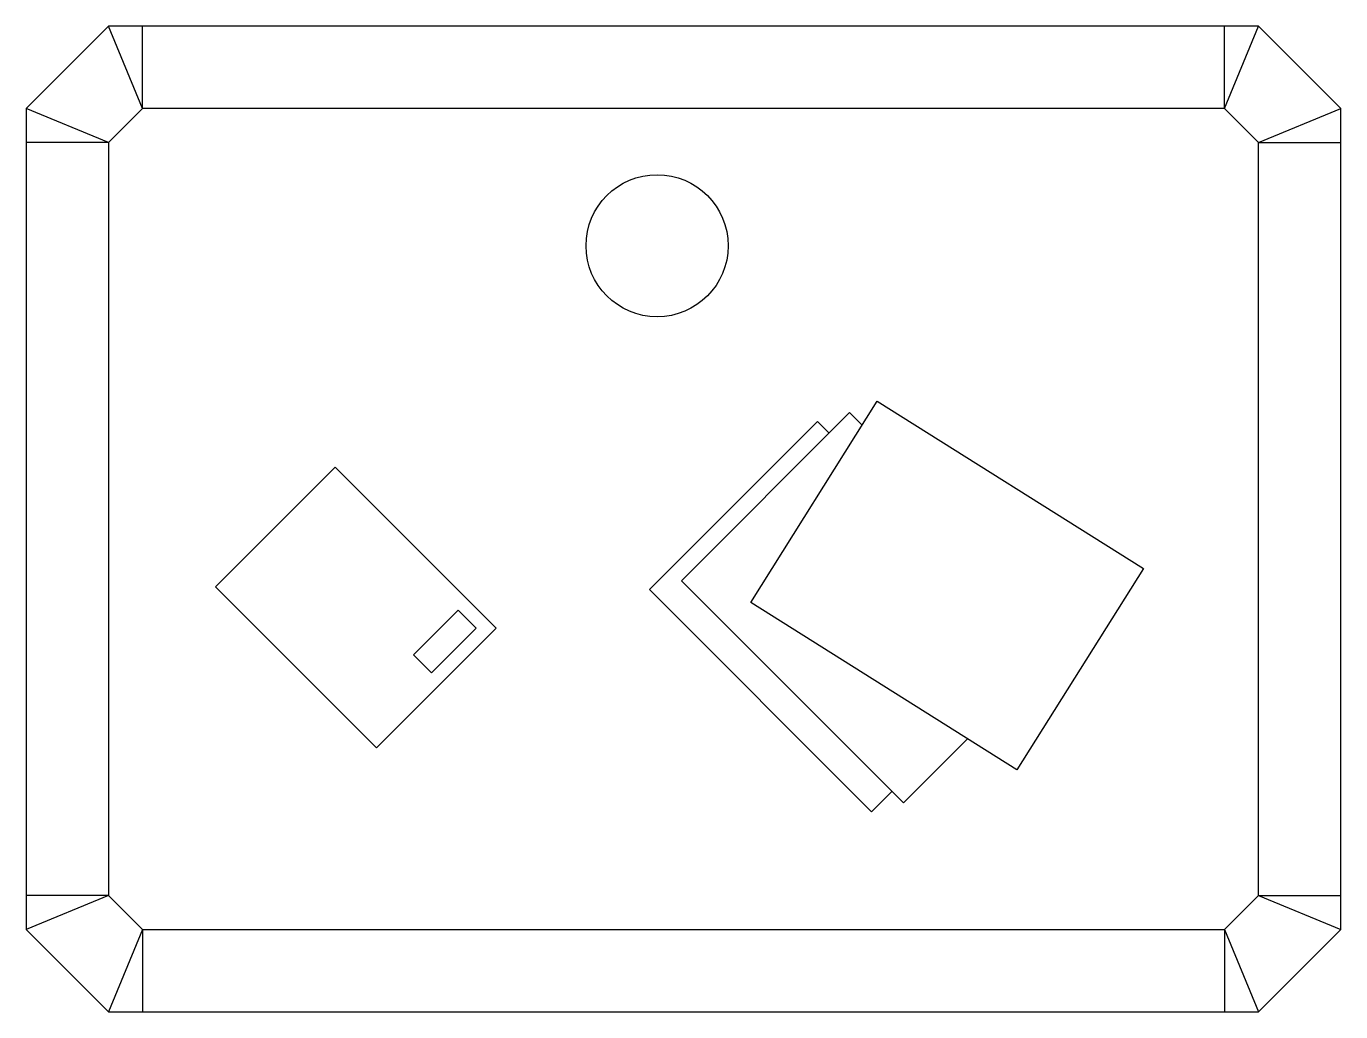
# Model space of a CAD drawing. Header units: millimetres. Extents: x -877.421 to -876.621, y 2631.044 to 2631.644.
import ezdxf

# ---------------------------------------------------------------- set-up
doc = ezdxf.new("R2010")
doc.units = ezdxf.units.MM
doc.header["$LTSCALE"] = 10
doc.layers.add('Móveis_mesas', color=2, linetype='Continuous')

msp = doc.modelspace()

# ---------------------------------------------------------------- linework, layer by layer
at = {"layer": 'Móveis_mesas', "color": 1}
for p, q in [((-877.35033, 2631.59424), (-877.37104, 2631.64424)), ((-877.35033, 2631.59424), (-877.35033, 2631.64424)), ((-876.69175, 2631.59424), (-876.67104, 2631.64424)), ((-876.69175, 2631.59424), (-876.69175, 2631.64424)), ((-877.37104, 2631.57353), (-877.42104, 2631.59424)), ((-876.67104, 2631.57353), (-876.62104, 2631.59424)), ((-877.37104, 2631.57353), (-877.42104, 2631.57353)), ((-876.67104, 2631.57353), (-876.62104, 2631.57353)), ((-877.37104, 2631.11495), (-877.42104, 2631.09424)), ((-877.37104, 2631.11495), (-877.42104, 2631.11495)), ((-876.67104, 2631.11495), (-876.62104, 2631.11495)), ((-876.67104, 2631.11495), (-876.62104, 2631.09424)), ((-877.35033, 2631.09424), (-877.37104, 2631.04424)), ((-877.35033, 2631.09424), (-877.35033, 2631.04424)), ((-876.69175, 2631.09424), (-876.69175, 2631.04424)), ((-876.69175, 2631.09424), (-876.67104, 2631.04424))]:
    msp.add_line(p, q, dxfattribs=at)
at = {"layer": 'Móveis_mesas'}
msp.add_lwpolyline([(-877.37104, 2631.04424), (-876.67104, 2631.04424), (-876.62104, 2631.09424), (-876.62104, 2631.59424), (-876.67104, 2631.64424), (-877.37104, 2631.64424), (-877.42104, 2631.59424), (-877.42104, 2631.09424)], close=True, dxfattribs=at)
at = {"layer": 'Móveis_mesas', "color": 1}
for points in [[(-877.35033, 2631.09424), (-876.69175, 2631.09424), (-876.67104, 2631.11495), (-876.67104, 2631.57353), (-876.69175, 2631.59424), (-877.35033, 2631.59424), (-877.37104, 2631.57353), (-877.37104, 2631.11495)], [(-877.20786, 2631.20491), (-877.13507, 2631.27771), (-877.2331, 2631.37574), (-877.30589, 2631.30294)], [(-877.14726, 2631.2778), (-877.17441, 2631.25065), (-877.18535, 2631.26159), (-877.1582, 2631.28874)]]:
    msp.add_lwpolyline(points, close=True, dxfattribs=at)
for points in [[(-876.91223, 2631.40135), (-876.91994, 2631.40906), (-877.02231, 2631.30669), (-876.88708, 2631.17146), (-876.84813, 2631.21041)], [(-876.74114, 2631.31417), (-876.81815, 2631.19158), (-876.9801, 2631.2933), (-876.90309, 2631.4159), (-876.74114, 2631.31417)], [(-876.89409, 2631.17847), (-876.90656, 2631.166), (-877.04179, 2631.30123), (-876.93942, 2631.4036), (-876.93241, 2631.39659)]]:
    msp.add_lwpolyline(points, dxfattribs=at)
msp.add_circle((-877.03711, 2631.51061), 0.04326, dxfattribs=at)

doc.saveas('drawing.dxf')
